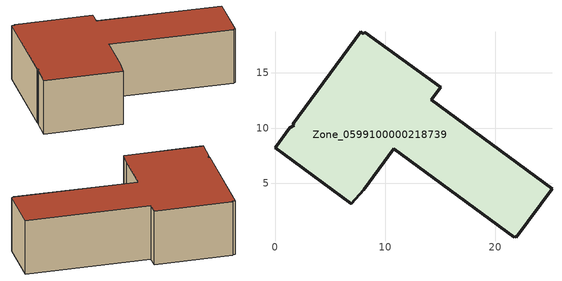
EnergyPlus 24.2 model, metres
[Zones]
Zone_0599100000218739
 floor ground (C_G): 8.06,4.42 6.93,3.11 0,8.19 1.36,10.03 1.73,10.26 1.59,10.34 7.79,18.73 8.02,18.57 8.12,18.7 15.02,13.69 14.19,12.57 25.13,4.51 21.89,0.11 21.76,0.2 21.69,0.09 10.79,8.12 z0
 wall outside (C_F): 21.89,0.11 25.13,4.51 14.19,12.57 15.02,13.69 8.12,18.7 8.02,18.57 7.79,18.73 1.59,10.34 1.73,10.26 1.36,10.03 0,8.19 6.93,3.11 8.06,4.42 10.79,8.12 21.69,0.09 21.76,0.2 21.89,0.11 z0:6.28
 roof outside (C_R): 1.73,10.26 1.36,10.03 0,8.19 6.93,3.11 8.06,4.42 10.79,8.12 21.69,0.09 21.76,0.2 21.89,0.11 25.13,4.51 14.19,12.57 15.02,13.69 8.12,18.7 8.02,18.57 7.79,18.73 1.59,10.34 z6.28
[BUILDING]
Pand.0599100000218739: North Axis=0; Terrain=City; Loads Convergence Tolerance Value=0.04; Temperature Convergence Tolerance Value=0.4; Solar Distribution=FullExterior; Maximum Number of Warmup Days=25; Minimum Number of Warmup Days=1
[Site:Location]
Rotterdam.The.Hague.AP_ZH_NLD Design_Conditions: Latitude=51.96; Longitude=4.45; Time Zone=1; Elevation=-4.5
[SITE:GROUNDTEMPERATURE:BUILDINGSURFACE]
18, 18, 18, 18, 18, 18, 18, 18, 18, 18, 18, 18
[MATERIAL] Thermal Absorptance=0.9; Solar Absorptance=0.7; Visible Absorptance=0.7
Name | Roughness | Thickness | Conductivity | Density | Specific Heat
G.D.1965 | MediumSmooth | 0.15 | 1 | 540 | 1210
F.D.1965 | Rough | 0.3 | 0.857143 | 1920 | 840
R.D.1965 | MediumRough | 0.2 | 0.08 | 1500 | 1000
[CONSTRUCTION]
C_G: G.D.1965
C_F: F.D.1965
C_R: R.D.1965
[ZONE]
Zone_0599100000218739: Type=1; Multiplier=1; Ceiling Height=Autocalculate; Volume=Autocalculate; Floor Area=autocalculate; Part of Total Floor Area=Yes
[ZONEINFILTRATION:DESIGNFLOWRATE]
Infil_Zone_0599100000218739: Zone or ZoneList or Space or SpaceList=Zone_0599100000218739; Schedule=AlwaysOn; Design Flow Rate Calculation Method=Flow/Area; Flow Rate per Floor Area=0.0042; Constant Term Coefficient=1; Temperature Term Coefficient=0; Velocity Term Coefficient=0; Velocity Squared Term Coefficient=0
[HVACTEMPLATE:ZONE:IDEALLOADSAIRSYSTEM]
Zone_0599100000218739: Maximum Heating Supply Air Temperature=50; Minimum Cooling Supply Air Temperature=13; Maximum Heating Supply Air Humidity Ratio=0.0156; Minimum Cooling Supply Air Humidity Ratio=0.0077; Heating Limit=NoLimit; Cooling Limit=NoLimit; Dehumidification Control Type=ConstantSensibleHeatRatio; Cooling Sensible Heat Ratio=0.7; Dehumidification Setpoint=60; Humidification Control Type=None; Humidification Setpoint=30; Outdoor Air Method=None; Outdoor Air Flow Rate per Person=0.00944; Outdoor Air Flow Rate per Zone Floor Area=0; Outdoor Air Flow Rate per Zone=0; Demand Controlled Ventilation Type=None; Outdoor Air Economizer Type=NoEconomizer; Heat Recovery Type=None; Sensible Heat Recovery Effectiveness=0.7; Latent Heat Recovery Effectiveness=0.65
[ZONECONTROL:THERMOSTAT]
ThermostatControl_Zone_0599100000218739: Zone or ZoneList=Zone_0599100000218739; Control Type Schedule=DualSetpointControlType; Control 1=Thermostat_Zone_0599100000218739; Temperature Difference Between Cutout And Setpoint=0
[THERMOSTATSETPOINT:DUALSETPOINT]
Thermostat_Zone_0599100000218739: Heating Setpoint Temperature Schedule=HeatingSetpoint_Zone_0599100000218739; Cooling Setpoint Temperature Schedule=CoolingSetpoint_Zone_0599100000218739
[SCHEDULE:COMPACT]
HeatingSetpoint_Zone_0599100000218739: Through: 12/31, For: AllDays, Until: 24:00, 21
CoolingSetpoint_Zone_0599100000218739: Through: 12/31, For: AllDays, Until: 24:00, 24
DualSetpointControlType: Through: 12/31, For: AllDays, Until: 24:00, 4
AlwaysOn: Through: 12/31, For: AllDays, Until: 24:00, 1
